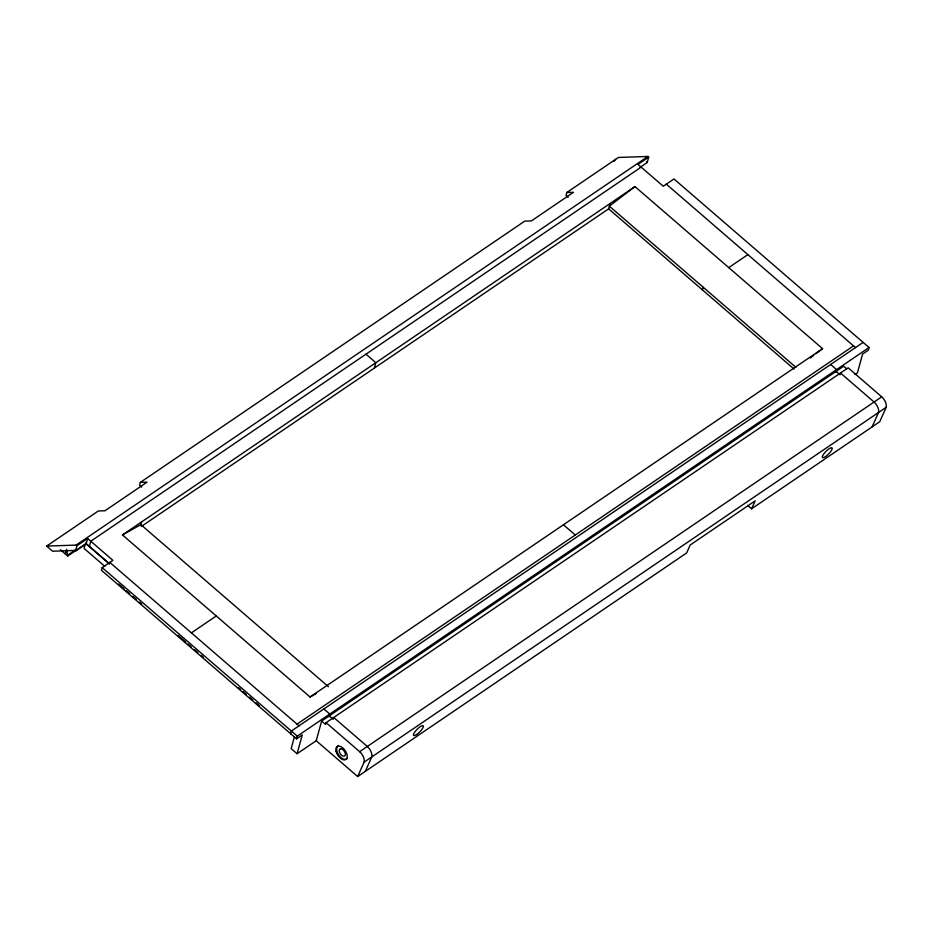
<?xml version="1.0" encoding="UTF-8"?>
<svg xmlns="http://www.w3.org/2000/svg" width="933" height="933" viewBox="0 0 933 933"><rect width="100%" height="100%" fill="white"/><g stroke="black" fill="none" stroke-linecap="round" stroke-linejoin="round"><path stroke-width="1.4" d="M65.357 553.98L66.488 549.864M60.423 549.724L67.724 556.033L66.64 549.327M141.711 487.108L139.565 485.253L140.347 482.384L147.052 482.163L104.974 510.759L98.28 510.992L46.65 546.085L52.575 551.205L74.64 550.458L75.433 551.146L76.914 545.782L87.62 538.493L112.893 560.336L102.187 567.614L101.44 570.296L296.542 738.843L302.28 734.947L297.091 753.724L291.166 748.604L294.501 736.534M75.433 551.146L86.139 543.869L87.62 538.493M89.3 546.598L90.781 541.222L641.146 167.135M316.17 693.569L310.048 697.009L122.456 534.936L140.836 524.626L141.583 521.944M374.355 368.08L375.836 362.715L365.969 354.178M290.618 733.723L291.353 731.04L863.142 342.399M296.542 738.843L297.277 736.16L869.066 347.519L673.976 178.961L663.27 186.25L637.985 164.406L648.703 157.129L647.91 156.452L618.416 157.444L566.786 192.536L565.993 195.394L568.15 197.248M297.091 753.724L316.217 740.732L321.652 721.046L843.712 366.202L846.674 368.757M747.671 505.383L751.625 508.788L879.749 421.704L886.163 407.313A8.374 4.7 55.8 0 0 881.72 396.828L848.155 367.824L326.084 722.678L325.594 724.463L321.652 721.046M329.046 716.742L329.792 714.06L323.868 708.94M141.303 526.492L608.619 208.852L610.1 203.487M640.085 167.345L647.222 162.494L648.703 157.129M702.409 289.883L703.155 287.201M835.816 372.29L836.563 369.608L830.638 364.488M869.066 347.519L868.331 350.202L862.593 354.097L857.404 372.873L855.013 374.506M316.217 740.732L357.677 776.548L364.103 762.156L886.163 407.313M365.328 771.358L371.754 756.966A8.374 4.7 55.8 0 0 367.31 746.482L333.734 717.477L333.244 719.261L329.291 715.856M751.625 508.788L755.17 500.846L690.152 545.035L686.688 552.919L357.677 776.548M872.098 426.906L878.524 412.503A8.374 4.7 55.8 0 0 874.081 402.018L840.505 373.025L840.015 374.809L836.061 371.404M614.089 161.316L615.547 159.391M815.874 353.759L822.544 348.65L634.965 186.588L609.354 206.17L795.861 367.287M810.31 358.015L813.646 355.461M140.347 482.384L524.731 221.133L531.413 220.899L573.492 192.303L566.786 192.536M46.65 546.085L76.121 545.094L647.91 156.452M68.027 554.96L75.246 550.05M67.724 556.033L84.588 544.569M122.456 534.936L634.965 186.588M191.393 632.866L216.246 615.967M728.755 267.619L747.881 254.616M310.048 697.009L822.544 348.65M297.032 724.136L853.52 345.886M326.084 722.678L359.66 751.671L881.72 396.828M646.429 161.817L647.222 162.494M666.325 184.163L855.491 347.589M608.619 208.852L794.03 369.036M563.427 524.778L575.276 535.017M140.836 524.626L328.428 686.688M109.837 562.412L299.003 725.839M109.534 563.789L85.544 543.053L84.063 548.417L104.788 566.319M86.139 543.869L109.313 563.882M76.121 545.094L76.914 545.782M102.187 567.614L297.277 736.16M118.654 584.058L124.147 588.805M126.352 590.706L129.652 593.563M132.953 596.409L136.253 599.266M139.553 602.112L141.746 604.013M178.04 635.373L185.737 642.021M187.941 643.922L191.242 646.767M194.542 649.625L197.843 652.47M201.143 655.328L203.336 657.229M238.533 687.633L240.737 689.534M242.93 691.435L246.23 694.28M249.531 697.126L252.831 699.983M256.132 702.829L259.432 705.686M359.66 751.671A8.374 4.7 55.8 0 1 364.103 762.156M347.286 758.401A7.826 4.385 55.8 0 1 338.912 755.287A7.826 4.385 55.8 0 1 338.212 745.84M340.732 748.779L340.113 748.931A4.187 2.344 55.8 0 0 339.367 751.613L339.682 752.569A4.187 2.344 55.8 0 0 343.88 756.197L344.499 756.045A4.187 2.344 55.8 0 0 345.245 753.363L344.918 752.395A4.187 2.344 55.8 0 0 340.732 748.779M825.53 456.61A6.823 1.854 -45.2 0 0 832.178 448.038A6.823 1.854 -45.2 0 0 824.084 453.531A6.823 1.854 -45.2 0 0 825.53 456.61M416.678 734.516A6.823 1.854 -45.2 0 0 423.325 725.932A6.823 1.854 -45.2 0 0 415.232 731.437A6.823 1.854 -45.2 0 0 416.678 734.516M336.055 751.368A7.826 4.385 55.8 0 0 345.642 759.649A7.826 4.385 55.8 0 0 342.924 747.998A7.826 4.385 55.8 0 0 336.055 751.368"/></g></svg>
